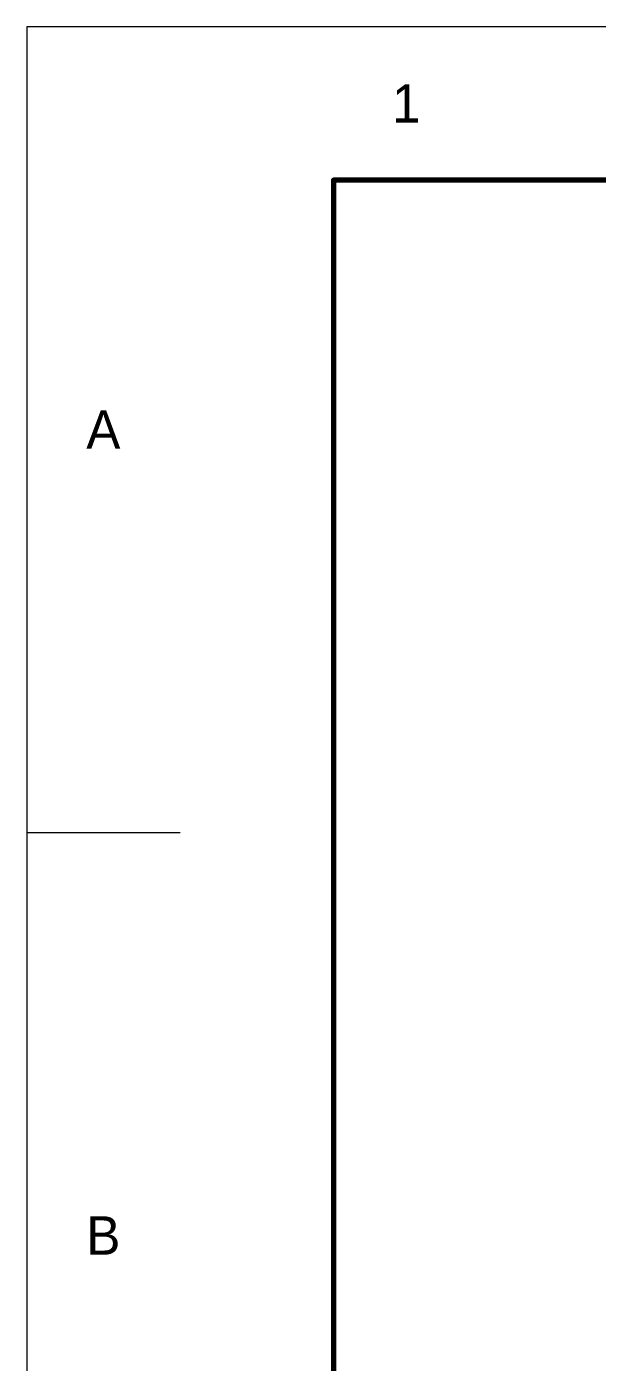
# Model space of a CAD drawing. Header units: millimetres. Extents: x 0 to 297, y 0 to 210.
# Drawn here: x 0 to 37.2, y 123 to 210 of the extents above; entities that cross this region are included whole.
import ezdxf
from ezdxf.enums import TextEntityAlignment as Align

# ---------------------------------------------------------------- set-up
doc = ezdxf.new("R2010")
doc.units = ezdxf.units.MM
for name, color, linetype, lineweight in [('FINA', 7, 'CONTINUOUS', 18), ('NORMA', 7, 'CONTINUOUS', 70), ('TEXTO', 7, 'CONTINUOUS', 25)]:
    doc.layers.add(name, color=color, linetype=linetype, lineweight=lineweight)

msp = doc.modelspace()

# ---------------------------------------------------------------- linework, layer by layer
at = {"layer": 'FINA'}
msp.add_line((0, 157.5), (10, 157.5), dxfattribs=at)
msp.add_lwpolyline([(0, 0), (297, 0), (297, 210), (0, 210)], close=True, dxfattribs=at)
at = {"layer": 'NORMA'}
msp.add_lwpolyline([(20, 10), (287, 10), (287, 200), (20, 200)], close=True, dxfattribs=at)

# ---------------------------------------------------------------- texts
at = {"layer": 'TEXTO'}
for s, p in [('1', (24.75, 205)), ('A', (5, 183.75)), ('B', (5, 131.25))]:
    msp.add_text(s, height=2.5, dxfattribs=at).set_placement(p, align=Align.MIDDLE_CENTER)

doc.saveas('drawing.dxf')
